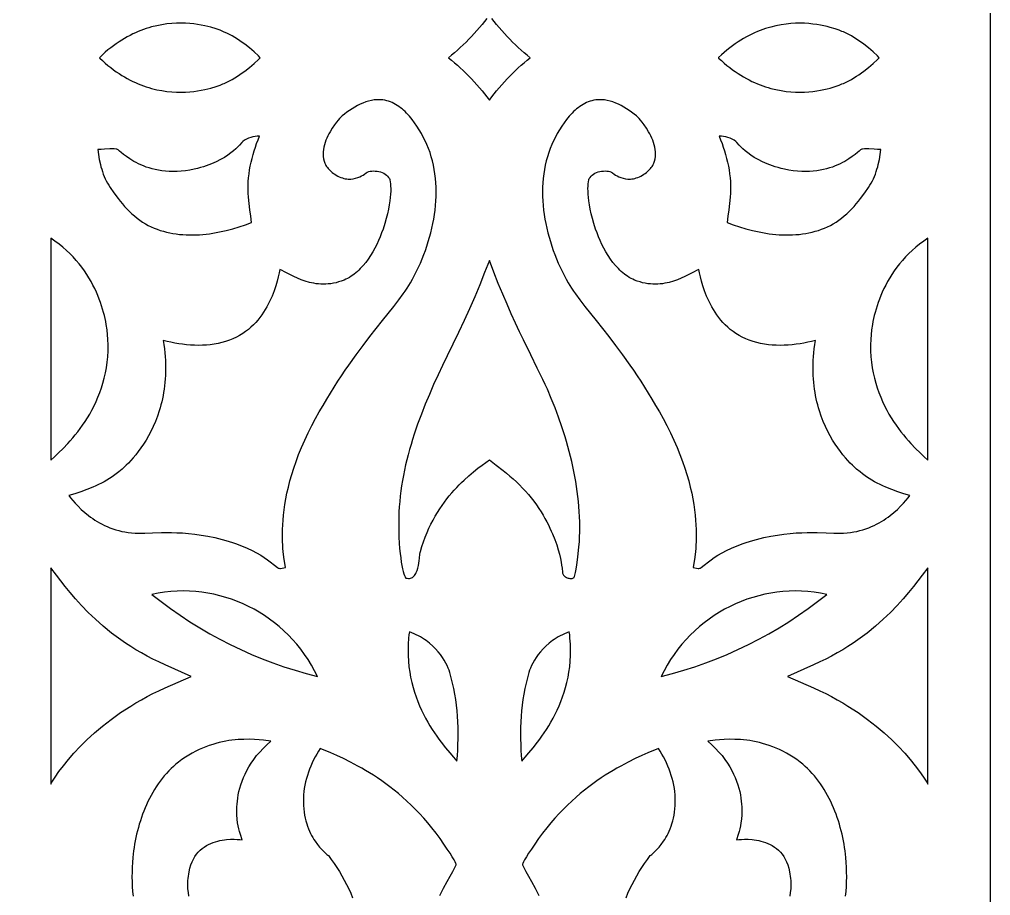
# Model space of a CAD drawing. Extents: x -375 to 375, y -1025 to 1025.
# Drawn here: x 192.5 to 270, y -233.3 to -163.4 of the extents above; entities that cross this region are included whole.
import ezdxf

# ---------------------------------------------------------------- set-up
doc = ezdxf.new("R2010")
doc.units = 0
doc.layers.add('LAYER_1', color=18, linetype='CONTINUOUS')
doc.layers.add('LAYER_2', color=174, linetype='CONTINUOUS')

msp = doc.modelspace()

# ---------------------------------------------------------------- linework, layer by layer
at = {"layer": 'LAYER_1'}
for points in [[(229.81, -163.283), (229.616, -163.53), (229.418, -163.775), (229.215, -164.016), (229.008, -164.253), (228.797, -164.487), (228.582, -164.717), (228.364, -164.944), (228.141, -165.166), (227.915, -165.385), (227.685, -165.599), (227.452, -165.809), (227.216, -166.015), (226.976, -166.217), (226.733, -166.415), (226.976, -166.613), (227.216, -166.815), (227.452, -167.021), (227.685, -167.231), (227.915, -167.445), (228.141, -167.664), (228.364, -167.886), (228.582, -168.112), (228.797, -168.343), (229.008, -168.576), (229.215, -168.814), (229.418, -169.055), (229.616, -169.299), (229.81, -169.547), (230, -169.798), (230.189, -169.547), (230.383, -169.299), (230.582, -169.055), (230.785, -168.814), (230.991, -168.576), (231.202, -168.343), (231.417, -168.112), (231.636, -167.886), (231.858, -167.664), (232.085, -167.445), (232.314, -167.231), (232.547, -167.021), (232.784, -166.815), (233.024, -166.613), (233.267, -166.415), (233.024, -166.217), (232.784, -166.015), (232.547, -165.809), (232.314, -165.599), (232.085, -165.385), (231.858, -165.166), (231.636, -164.944), (231.417, -164.717), (231.202, -164.487), (230.991, -164.253), (230.785, -164.016), (230.582, -163.775), (230.383, -163.53), (230.189, -163.283)], [(206.029, -233.327), (205.98, -233.037), (205.949, -232.732), (205.938, -232.415), (205.941, -232.251), (205.949, -232.083), (205.962, -231.912), (205.981, -231.738), (206.006, -231.56), (206.038, -231.379), (206.101, -231.097), (206.181, -230.836), (206.275, -230.595), (206.383, -230.374), (206.503, -230.17), (206.634, -229.985), (206.776, -229.816), (206.927, -229.664), (207.086, -229.527), (207.251, -229.404), (207.422, -229.295), (207.598, -229.2), (207.777, -229.116), (207.958, -229.044), (208.14, -228.983), (208.322, -228.932), (208.502, -228.89), (208.681, -228.856), (208.856, -228.831), (209.026, -228.812), (209.347, -228.791), (209.637, -228.79), (209.884, -228.8), (210.081, -228.817), (210.286, -228.843), (210.139, -228.401), (210.069, -228.179), (210.008, -227.954), (209.955, -227.708), (209.916, -227.477), (209.88, -227.182), (209.855, -226.831), (209.849, -226.635), (209.849, -226.428), (209.855, -226.209), (209.869, -225.98), (209.892, -225.742), (209.924, -225.494), (209.967, -225.239), (210.022, -224.976), (210.089, -224.706), (210.17, -224.431), (210.266, -224.151), (210.378, -223.866), (210.506, -223.579), (210.651, -223.288), (210.816, -222.996), (211, -222.702), (211.205, -222.409), (211.431, -222.115), (211.68, -221.823), (211.953, -221.533), (212.25, -221.246), (212.574, -220.962), (211.982, -220.885), (211.633, -220.85), (211.252, -220.824), (210.842, -220.81), (210.405, -220.812), (209.944, -220.835), (209.706, -220.855), (209.463, -220.882), (209.216, -220.916), (208.964, -220.958), (208.708, -221.008), (208.449, -221.067), (208.187, -221.135), (207.922, -221.212), (207.655, -221.3), (207.386, -221.399), (207.115, -221.509), (206.842, -221.63), (206.569, -221.764), (206.295, -221.911), (206.02, -222.071), (205.746, -222.244), (205.472, -222.432), (205.198, -222.635), (204.994, -222.799), (204.796, -222.971), (204.603, -223.15), (204.417, -223.337), (204.237, -223.53), (204.063, -223.731), (203.894, -223.937), (203.732, -224.149), (203.575, -224.368), (203.425, -224.591), (203.28, -224.82), (203.141, -225.053), (203.008, -225.291), (202.88, -225.533), (202.759, -225.779), (202.643, -226.028), (202.533, -226.281), (202.428, -226.537), (202.329, -226.795), (202.236, -227.056), (202.149, -227.318), (202.067, -227.582), (201.991, -227.848), (201.92, -228.115), (201.855, -228.382), (201.795, -228.65), (201.741, -228.918), (201.692, -229.186), (201.649, -229.454), (201.611, -229.721), (201.552, -230.251), (201.521, -230.632), (201.499, -231.016), (201.486, -231.402), (201.483, -231.788), (201.489, -232.176), (201.506, -232.564), (201.534, -232.951), (201.572, -233.336)], [(258.427, -233.336), (258.466, -232.951), (258.493, -232.564), (258.51, -232.176), (258.517, -231.788), (258.513, -231.402), (258.501, -231.016), (258.478, -230.632), (258.448, -230.251), (258.388, -229.721), (258.351, -229.454), (258.307, -229.186), (258.259, -228.918), (258.205, -228.65), (258.145, -228.382), (258.08, -228.115), (258.009, -227.848), (257.933, -227.582), (257.851, -227.318), (257.763, -227.056), (257.67, -226.795), (257.571, -226.537), (257.467, -226.281), (257.357, -226.028), (257.241, -225.779), (257.119, -225.533), (256.992, -225.291), (256.859, -225.053), (256.72, -224.82), (256.575, -224.591), (256.424, -224.368), (256.268, -224.149), (256.105, -223.937), (255.937, -223.731), (255.763, -223.53), (255.582, -223.337), (255.396, -223.15), (255.204, -222.971), (255.006, -222.799), (254.801, -222.635), (254.528, -222.432), (254.254, -222.244), (253.979, -222.071), (253.705, -221.911), (253.431, -221.764), (253.157, -221.63), (252.885, -221.509), (252.614, -221.399), (252.344, -221.3), (252.077, -221.212), (251.812, -221.135), (251.55, -221.067), (251.291, -221.008), (251.036, -220.958), (250.784, -220.916), (250.536, -220.882), (250.293, -220.855), (250.055, -220.835), (249.595, -220.812), (249.158, -220.81), (248.748, -220.824), (248.366, -220.85), (248.017, -220.885), (247.426, -220.962), (247.749, -221.246), (248.046, -221.533), (248.319, -221.823), (248.568, -222.115), (248.795, -222.409), (249, -222.702), (249.184, -222.996), (249.348, -223.288), (249.494, -223.579), (249.622, -223.866), (249.733, -224.151), (249.829, -224.431), (249.91, -224.706), (249.978, -224.976), (250.032, -225.239), (250.075, -225.494), (250.108, -225.742), (250.13, -225.98), (250.144, -226.209), (250.151, -226.428), (250.15, -226.635), (250.144, -226.831), (250.119, -227.182), (250.083, -227.477), (250.045, -227.708), (249.991, -227.954), (249.931, -228.179), (249.86, -228.401), (249.713, -228.843), (249.918, -228.817), (250.115, -228.8), (250.363, -228.79), (250.652, -228.791), (250.974, -228.812), (251.144, -228.831), (251.319, -228.856), (251.497, -228.89), (251.678, -228.932), (251.86, -228.983), (252.042, -229.044), (252.223, -229.116), (252.402, -229.2), (252.577, -229.295), (252.748, -229.404), (252.914, -229.527), (253.073, -229.664), (253.223, -229.816), (253.365, -229.985), (253.497, -230.17), (253.617, -230.374), (253.725, -230.595), (253.819, -230.836), (253.898, -231.097), (253.962, -231.379), (253.993, -231.56), (254.018, -231.738), (254.038, -231.912), (254.051, -232.083), (254.059, -232.251), (254.061, -232.415), (254.05, -232.732), (254.019, -233.037), (253.97, -233.327)], [(226.039, -233.286), (226.353, -232.678), (226.635, -232.156), (226.88, -231.718), (227.081, -231.363), (227.231, -231.088), (227.285, -230.98), (227.325, -230.892), (227.348, -230.823), (227.355, -230.773), (227.335, -230.713), (227.277, -230.595), (227.181, -230.42), (227.043, -230.189), (226.864, -229.903), (226.642, -229.565), (226.376, -229.176), (226.065, -228.736), (225.744, -228.302), (225.419, -227.886), (225.091, -227.487), (224.76, -227.105), (224.426, -226.74), (224.091, -226.39), (223.755, -226.056), (223.417, -225.737), (223.08, -225.433), (222.743, -225.144), (222.407, -224.868), (222.072, -224.606), (221.739, -224.356), (221.409, -224.12), (221.081, -223.895), (220.758, -223.683), (220.438, -223.481), (220.123, -223.291), (219.812, -223.111), (219.508, -222.941), (218.918, -222.63), (218.358, -222.354), (217.83, -222.109), (217.34, -221.893), (216.489, -221.533), (216.354, -221.758), (216.224, -221.987), (216.099, -222.22), (215.979, -222.458), (215.865, -222.699), (215.758, -222.943), (215.657, -223.191), (215.564, -223.441), (215.48, -223.693), (215.404, -223.948), (215.337, -224.205), (215.28, -224.463), (215.234, -224.723), (215.198, -224.984), (215.174, -225.246), (215.162, -225.508), (215.161, -225.8), (215.171, -226.081), (215.192, -226.351), (215.222, -226.611), (215.262, -226.86), (215.31, -227.098), (215.365, -227.327), (215.428, -227.545), (215.496, -227.753), (215.57, -227.951), (215.649, -228.14), (215.733, -228.319), (215.819, -228.488), (215.908, -228.649), (215.999, -228.8), (216.091, -228.942), (216.277, -229.199), (216.458, -229.422), (216.63, -229.611), (216.788, -229.768), (217.034, -229.989), (217.112, -230.055), (217.152, -230.093), (217.385, -230.401), (217.61, -230.716), (217.827, -231.038), (218.034, -231.367), (218.233, -231.703), (218.423, -232.044), (218.604, -232.391), (218.776, -232.743), (218.937, -233.099), (219.089, -233.46)], [(240.91, -233.46), (241.062, -233.099), (241.224, -232.743), (241.395, -232.391), (241.576, -232.044), (241.766, -231.703), (241.965, -231.367), (242.173, -231.038), (242.389, -230.716), (242.614, -230.401), (242.847, -230.093), (242.887, -230.055), (242.965, -229.989), (243.212, -229.768), (243.369, -229.611), (243.541, -229.422), (243.723, -229.199), (243.908, -228.942), (244.001, -228.8), (244.092, -228.649), (244.181, -228.488), (244.267, -228.319), (244.35, -228.14), (244.429, -227.951), (244.503, -227.753), (244.572, -227.545), (244.634, -227.327), (244.69, -227.098), (244.738, -226.86), (244.777, -226.611), (244.808, -226.351), (244.828, -226.081), (244.839, -225.8), (244.838, -225.508), (244.825, -225.246), (244.801, -224.984), (244.766, -224.723), (244.719, -224.463), (244.662, -224.205), (244.596, -223.948), (244.52, -223.693), (244.435, -223.441), (244.342, -223.191), (244.242, -222.943), (244.135, -222.699), (244.021, -222.458), (243.901, -222.22), (243.775, -221.987), (243.645, -221.758), (243.51, -221.533), (242.66, -221.893), (242.17, -222.109), (241.642, -222.354), (241.081, -222.63), (240.491, -222.941), (240.187, -223.111), (239.877, -223.291), (239.562, -223.481), (239.242, -223.683), (238.918, -223.895), (238.591, -224.12), (238.26, -224.356), (237.928, -224.606), (237.593, -224.868), (237.257, -225.144), (236.92, -225.433), (236.582, -225.737), (236.245, -226.056), (235.908, -226.39), (235.573, -226.74), (235.24, -227.105), (234.909, -227.487), (234.58, -227.886), (234.255, -228.302), (233.934, -228.736), (233.623, -229.176), (233.357, -229.565), (233.135, -229.903), (232.956, -230.189), (232.819, -230.42), (232.722, -230.595), (232.664, -230.713), (232.644, -230.773), (232.651, -230.823), (232.675, -230.892), (232.714, -230.98), (232.768, -231.088), (232.919, -231.363), (233.12, -231.718), (233.365, -232.156), (233.647, -232.678), (233.96, -233.286)]]:
    msp.add_lwpolyline(points, dxfattribs=at)
for points in [[(205.751, -169.159), (206.09, -169.137), (206.415, -169.105), (206.723, -169.063), (207.015, -169.014), (207.29, -168.958), (207.546, -168.899), (207.782, -168.838), (208.192, -168.714), (208.511, -168.602), (208.732, -168.514), (208.847, -168.464), (209.063, -168.365), (209.274, -168.259), (209.483, -168.146), (209.689, -168.026), (209.891, -167.9), (210.091, -167.769), (210.287, -167.633), (210.481, -167.491), (210.858, -167.194), (211.223, -166.882), (211.577, -166.558), (211.722, -166.415), (211.577, -166.272), (211.223, -165.947), (210.858, -165.635), (210.481, -165.339), (210.287, -165.197), (210.091, -165.06), (209.891, -164.929), (209.689, -164.804), (209.483, -164.684), (209.274, -164.571), (209.063, -164.465), (208.847, -164.366), (208.732, -164.316), (208.511, -164.228), (208.192, -164.115), (207.782, -163.992), (207.546, -163.93), (207.29, -163.871), (207.015, -163.816), (206.723, -163.767), (206.415, -163.725), (206.09, -163.692), (205.751, -163.67), (205.398, -163.661), (205.032, -163.666), (204.655, -163.687), (204.267, -163.726), (203.869, -163.783), (203.462, -163.862), (203.047, -163.964), (202.837, -164.024), (202.626, -164.09), (202.413, -164.163), (202.199, -164.243), (201.983, -164.329), (201.766, -164.423), (201.549, -164.524), (201.33, -164.632), (201.111, -164.749), (200.891, -164.873), (200.671, -165.006), (200.45, -165.147), (200.229, -165.297), (200.008, -165.456), (199.787, -165.624), (199.567, -165.801), (199.346, -165.987), (199.126, -166.183), (198.906, -166.39), (198.882, -166.415), (198.906, -166.44), (199.126, -166.646), (199.346, -166.843), (199.567, -167.029), (199.787, -167.206), (200.008, -167.374), (200.229, -167.533), (200.45, -167.682), (200.671, -167.824), (200.891, -167.956), (201.111, -168.081), (201.33, -168.197), (201.549, -168.306), (201.766, -168.407), (201.983, -168.501), (202.199, -168.587), (202.413, -168.667), (202.626, -168.739), (202.837, -168.806), (203.047, -168.866), (203.462, -168.967), (203.869, -169.046), (204.267, -169.104), (204.655, -169.143), (205.032, -169.164), (205.398, -169.169)], [(255.16, -169.156), (255.499, -169.135), (255.824, -169.102), (256.133, -169.061), (256.425, -169.012), (256.699, -168.957), (256.955, -168.898), (257.191, -168.837), (257.6, -168.714), (257.919, -168.602), (258.14, -168.514), (258.255, -168.465), (258.47, -168.365), (258.681, -168.259), (258.889, -168.146), (259.094, -168.027), (259.296, -167.901), (259.494, -167.77), (259.69, -167.633), (259.882, -167.492), (260.258, -167.195), (260.621, -166.883), (260.973, -166.558), (261.117, -166.415), (260.973, -166.272), (260.621, -165.947), (260.258, -165.635), (259.882, -165.338), (259.69, -165.197), (259.494, -165.06), (259.296, -164.929), (259.094, -164.803), (258.889, -164.684), (258.681, -164.57), (258.47, -164.464), (258.255, -164.365), (258.14, -164.315), (257.919, -164.228), (257.6, -164.116), (257.191, -163.993), (256.955, -163.931), (256.699, -163.873), (256.425, -163.818), (256.133, -163.769), (255.824, -163.727), (255.499, -163.695), (255.16, -163.673), (254.807, -163.664), (254.441, -163.669), (254.064, -163.691), (253.675, -163.729), (253.277, -163.787), (252.869, -163.866), (252.454, -163.968), (252.244, -164.028), (252.032, -164.094), (251.819, -164.167), (251.604, -164.246), (251.388, -164.333), (251.171, -164.426), (250.953, -164.527), (250.734, -164.636), (250.514, -164.752), (250.293, -164.876), (250.073, -165.009), (249.851, -165.15), (249.63, -165.3), (249.408, -165.458), (249.186, -165.625), (248.964, -165.802), (248.743, -165.988), (248.522, -166.184), (248.301, -166.39), (248.277, -166.415), (248.301, -166.44), (248.522, -166.645), (248.743, -166.841), (248.964, -167.028), (249.186, -167.204), (249.408, -167.372), (249.63, -167.53), (249.851, -167.68), (250.073, -167.821), (250.293, -167.953), (250.514, -168.078), (250.734, -168.194), (250.953, -168.302), (251.171, -168.403), (251.388, -168.497), (251.604, -168.583), (251.819, -168.663), (252.032, -168.735), (252.244, -168.802), (252.454, -168.862), (252.869, -168.963), (253.277, -169.042), (253.675, -169.1), (254.064, -169.139), (254.441, -169.16), (254.807, -169.165)], [(213.475, -207.16), (213.607, -207.13), (213.734, -207.087), (213.676, -206.754), (213.627, -206.451), (213.575, -206.062), (213.529, -205.588), (213.51, -205.321), (213.497, -205.034), (213.489, -204.728), (213.488, -204.402), (213.495, -204.059), (213.511, -203.697), (213.537, -203.317), (213.574, -202.92), (213.623, -202.506), (213.685, -202.076), (213.761, -201.629), (213.853, -201.167), (213.961, -200.689), (214.087, -200.196), (214.231, -199.689), (214.394, -199.167), (214.579, -198.632), (214.784, -198.084), (215.013, -197.522), (215.266, -196.948), (215.543, -196.362), (215.846, -195.764), (216.139, -195.216), (216.433, -194.683), (216.728, -194.166), (217.025, -193.663), (217.321, -193.175), (217.617, -192.701), (217.913, -192.241), (218.207, -191.795), (218.5, -191.361), (218.791, -190.941), (219.365, -190.139), (219.924, -189.385), (220.466, -188.677), (221.481, -187.391), (222.379, -186.26), (222.775, -185.747), (223.131, -185.266), (223.292, -185.037), (223.442, -184.814), (223.58, -184.599), (223.705, -184.389), (223.876, -184.086), (224.041, -183.776), (224.2, -183.459), (224.354, -183.136), (224.501, -182.807), (224.641, -182.473), (224.774, -182.134), (224.901, -181.79), (225.019, -181.443), (225.13, -181.092), (225.233, -180.737), (225.328, -180.381), (225.414, -180.021), (225.49, -179.66), (225.558, -179.298), (225.616, -178.935), (225.665, -178.571), (225.703, -178.207), (225.73, -177.843), (225.748, -177.481), (225.754, -177.119), (225.748, -176.759), (225.731, -176.401), (225.703, -176.046), (225.662, -175.694), (225.609, -175.345), (225.542, -175), (225.463, -174.659), (225.371, -174.323), (225.265, -173.991), (225.144, -173.666), (225.01, -173.346), (224.876, -173.057), (224.731, -172.764), (224.574, -172.47), (224.405, -172.178), (224.226, -171.89), (224.034, -171.609), (223.832, -171.338), (223.618, -171.079), (223.393, -170.836), (223.277, -170.721), (223.157, -170.61), (223.035, -170.505), (222.911, -170.406), (222.783, -170.312), (222.653, -170.225), (222.52, -170.144), (222.384, -170.07), (222.245, -170.003), (222.104, -169.943), (221.961, -169.892), (221.814, -169.849), (221.665, -169.814), (221.513, -169.789), (221.283, -169.768), (221.052, -169.768), (220.821, -169.787), (220.591, -169.824), (220.362, -169.878), (220.134, -169.948), (219.909, -170.032), (219.687, -170.129), (219.468, -170.237), (219.254, -170.357), (219.044, -170.485), (218.839, -170.622), (218.641, -170.765), (218.45, -170.914), (218.265, -171.067), (218.089, -171.223), (218.04, -171.275), (217.942, -171.389), (217.807, -171.559), (217.645, -171.776), (217.469, -172.036), (217.289, -172.331), (217.201, -172.49), (217.117, -172.656), (217.037, -172.827), (216.964, -173.002), (216.898, -173.182), (216.841, -173.365), (216.794, -173.55), (216.759, -173.736), (216.738, -173.924), (216.731, -174.111), (216.74, -174.297), (216.766, -174.481), (216.812, -174.663), (216.842, -174.752), (216.877, -174.841), (216.918, -174.929), (216.964, -175.015), (217.017, -175.1), (217.075, -175.184), (217.139, -175.266), (217.209, -175.347), (217.286, -175.426), (217.37, -175.503), (217.461, -175.579), (217.558, -175.652), (217.663, -175.723), (217.775, -175.792), (217.902, -175.862), (218.027, -175.922), (218.15, -175.973), (218.271, -176.014), (218.389, -176.046), (218.505, -176.07), (218.618, -176.087), (218.728, -176.097), (218.835, -176.1), (218.94, -176.097), (219.14, -176.075), (219.326, -176.035), (219.498, -175.981), (219.655, -175.918), (219.796, -175.848), (219.921, -175.778), (220.027, -175.709), (220.182, -175.597), (220.255, -175.544), (220.371, -175.505), (220.495, -175.476), (220.626, -175.459), (220.762, -175.453), (220.901, -175.458), (221.041, -175.474), (221.179, -175.5), (221.315, -175.537), (221.446, -175.584), (221.571, -175.641), (221.686, -175.707), (221.791, -175.784), (221.884, -175.869), (221.963, -175.964), (222.025, -176.068), (222.049, -176.123), (222.069, -176.18), (222.09, -176.288), (222.114, -176.513), (222.123, -176.668), (222.128, -176.851), (222.126, -177.062), (222.116, -177.299), (222.095, -177.562), (222.063, -177.851), (222.017, -178.164), (221.956, -178.503), (221.877, -178.865), (221.779, -179.251), (221.66, -179.66), (221.517, -180.091), (221.406, -180.396), (221.285, -180.704), (221.154, -181.011), (221.012, -181.317), (220.86, -181.62), (220.696, -181.917), (220.521, -182.206), (220.335, -182.486), (220.137, -182.755), (219.927, -183.01), (219.705, -183.251), (219.589, -183.365), (219.471, -183.474), (219.349, -183.579), (219.224, -183.679), (219.095, -183.773), (218.964, -183.862), (218.829, -183.946), (218.691, -184.023), (218.55, -184.094), (218.405, -184.159), (218.189, -184.243), (217.975, -184.314), (217.764, -184.372), (217.556, -184.418), (217.35, -184.452), (217.147, -184.475), (216.947, -184.488), (216.751, -184.491), (216.557, -184.485), (216.367, -184.471), (216.18, -184.449), (215.997, -184.42), (215.818, -184.384), (215.643, -184.343), (215.304, -184.244), (214.982, -184.13), (214.678, -184.006), (214.393, -183.876), (214.128, -183.745), (213.66, -183.503), (213.459, -183.402), (213.282, -183.321), (213.224, -183.588), (213.151, -183.899), (213.061, -184.246), (212.951, -184.624), (212.818, -185.025), (212.741, -185.232), (212.658, -185.443), (212.567, -185.656), (212.469, -185.87), (212.362, -186.086), (212.248, -186.302), (212.124, -186.516), (211.991, -186.729), (211.848, -186.94), (211.696, -187.147), (211.533, -187.35), (211.359, -187.548), (211.175, -187.741), (210.979, -187.926), (210.771, -188.104), (210.55, -188.274), (210.318, -188.434), (210.072, -188.585), (209.813, -188.724), (209.54, -188.852), (209.253, -188.967), (208.952, -189.069), (208.652, -189.153), (208.348, -189.223), (208.04, -189.279), (207.73, -189.321), (207.417, -189.35), (207.103, -189.367), (206.787, -189.372), (206.471, -189.366), (206.154, -189.349), (205.837, -189.323), (205.522, -189.286), (205.208, -189.241), (204.896, -189.187), (204.586, -189.125), (204.279, -189.056), (203.976, -188.98), (204.027, -189.312), (204.069, -189.638), (204.103, -189.959), (204.13, -190.274), (204.148, -190.584), (204.159, -190.889), (204.163, -191.188), (204.16, -191.481), (204.15, -191.769), (204.134, -192.052), (204.111, -192.329), (204.082, -192.601), (204.048, -192.868), (204.007, -193.129), (203.962, -193.385), (203.911, -193.636), (203.856, -193.881), (203.796, -194.121), (203.731, -194.356), (203.663, -194.586), (203.514, -195.029), (203.352, -195.452), (203.177, -195.854), (202.993, -196.236), (202.8, -196.597), (202.602, -196.937), (202.398, -197.258), (202.193, -197.558), (201.987, -197.838), (201.782, -198.098), (201.581, -198.339), (201.384, -198.559), (201.195, -198.761), (201.015, -198.942), (200.688, -199.248), (200.42, -199.477), (200.225, -199.63), (200.119, -199.709), (199.912, -199.855), (199.701, -199.993), (199.485, -200.125), (199.266, -200.251), (199.043, -200.37), (198.816, -200.484), (198.586, -200.591), (198.354, -200.694), (197.882, -200.884), (197.404, -201.057), (196.922, -201.214), (196.437, -201.358), (196.584, -201.543), (196.757, -201.751), (196.956, -201.975), (197.181, -202.213), (197.433, -202.458), (197.711, -202.706), (198.016, -202.954), (198.179, -203.076), (198.348, -203.196), (198.524, -203.313), (198.708, -203.427), (198.898, -203.537), (199.095, -203.643), (199.299, -203.744), (199.51, -203.84), (199.728, -203.929), (199.953, -204.012), (200.185, -204.088), (200.424, -204.156), (200.67, -204.215), (200.923, -204.266), (201.184, -204.307), (201.452, -204.338), (201.726, -204.359), (202.009, -204.368), (202.519, -204.36), (203.127, -204.335), (203.831, -204.313), (204.218, -204.308), (204.628, -204.31), (205.06, -204.321), (205.514, -204.345), (205.989, -204.382), (206.485, -204.435), (207.002, -204.507), (207.54, -204.6), (208.097, -204.715), (208.674, -204.856), (208.96, -204.934), (209.235, -205.016), (209.5, -205.101), (209.754, -205.188), (210.232, -205.369), (210.67, -205.556), (211.069, -205.746), (211.431, -205.936), (211.755, -206.123), (212.044, -206.304), (212.299, -206.475), (212.52, -206.635), (212.866, -206.904), (213.093, -207.088), (213.164, -207.14), (213.208, -207.162), (213.274, -207.17), (213.341, -207.172)], [(246.726, -207.17), (246.792, -207.162), (246.836, -207.14), (246.907, -207.088), (247.133, -206.904), (247.48, -206.635), (247.701, -206.475), (247.955, -206.304), (248.244, -206.123), (248.569, -205.936), (248.93, -205.746), (249.329, -205.556), (249.767, -205.369), (250.245, -205.188), (250.5, -205.101), (250.764, -205.016), (251.04, -204.934), (251.326, -204.856), (251.903, -204.715), (252.46, -204.6), (252.997, -204.507), (253.514, -204.435), (254.011, -204.382), (254.486, -204.345), (254.94, -204.321), (255.372, -204.31), (255.781, -204.308), (256.168, -204.313), (256.872, -204.335), (257.481, -204.36), (257.991, -204.368), (258.273, -204.359), (258.548, -204.338), (258.816, -204.307), (259.076, -204.266), (259.33, -204.215), (259.576, -204.156), (259.815, -204.088), (260.047, -204.012), (260.272, -203.929), (260.49, -203.84), (260.701, -203.744), (260.905, -203.643), (261.102, -203.537), (261.292, -203.427), (261.475, -203.313), (261.651, -203.196), (261.821, -203.076), (261.984, -202.954), (262.289, -202.706), (262.567, -202.458), (262.818, -202.213), (263.043, -201.975), (263.242, -201.751), (263.415, -201.543), (263.562, -201.358), (263.078, -201.214), (262.595, -201.057), (262.117, -200.884), (261.645, -200.694), (261.413, -200.591), (261.183, -200.484), (260.957, -200.37), (260.734, -200.251), (260.514, -200.125), (260.299, -199.993), (260.087, -199.855), (259.881, -199.709), (259.775, -199.63), (259.58, -199.477), (259.311, -199.248), (258.985, -198.942), (258.804, -198.761), (258.615, -198.559), (258.419, -198.339), (258.217, -198.098), (258.013, -197.838), (257.807, -197.558), (257.601, -197.258), (257.398, -196.937), (257.199, -196.597), (257.007, -196.236), (256.822, -195.854), (256.648, -195.452), (256.485, -195.029), (256.337, -194.586), (256.268, -194.356), (256.204, -194.121), (256.144, -193.881), (256.088, -193.636), (256.038, -193.385), (255.992, -193.129), (255.952, -192.868), (255.917, -192.601), (255.889, -192.329), (255.866, -192.052), (255.85, -191.769), (255.84, -191.481), (255.837, -191.188), (255.84, -190.889), (255.851, -190.584), (255.87, -190.274), (255.896, -189.959), (255.93, -189.638), (255.973, -189.312), (256.023, -188.98), (255.72, -189.056), (255.414, -189.125), (255.104, -189.187), (254.792, -189.241), (254.478, -189.286), (254.162, -189.323), (253.846, -189.349), (253.529, -189.366), (253.212, -189.372), (252.897, -189.367), (252.582, -189.35), (252.269, -189.321), (251.959, -189.279), (251.652, -189.223), (251.348, -189.153), (251.048, -189.069), (250.747, -188.967), (250.46, -188.852), (250.187, -188.724), (249.928, -188.585), (249.682, -188.434), (249.449, -188.274), (249.229, -188.104), (249.021, -187.926), (248.825, -187.741), (248.64, -187.548), (248.467, -187.35), (248.304, -187.147), (248.151, -186.94), (248.009, -186.729), (247.876, -186.516), (247.752, -186.302), (247.637, -186.086), (247.531, -185.87), (247.432, -185.656), (247.341, -185.443), (247.258, -185.232), (247.182, -185.025), (247.048, -184.624), (246.938, -184.246), (246.848, -183.899), (246.776, -183.588), (246.717, -183.321), (246.54, -183.402), (246.34, -183.503), (245.872, -183.745), (245.606, -183.876), (245.321, -184.006), (245.017, -184.13), (244.695, -184.244), (244.357, -184.343), (244.181, -184.384), (244.002, -184.42), (243.819, -184.449), (243.633, -184.471), (243.442, -184.485), (243.249, -184.491), (243.052, -184.488), (242.852, -184.475), (242.65, -184.452), (242.444, -184.418), (242.235, -184.372), (242.024, -184.314), (241.81, -184.243), (241.594, -184.159), (241.45, -184.094), (241.308, -184.023), (241.17, -183.946), (241.036, -183.862), (240.904, -183.773), (240.776, -183.679), (240.651, -183.579), (240.529, -183.474), (240.41, -183.365), (240.295, -183.251), (240.073, -183.01), (239.863, -182.755), (239.665, -182.486), (239.478, -182.206), (239.304, -181.917), (239.14, -181.62), (238.987, -181.317), (238.845, -181.011), (238.714, -180.704), (238.593, -180.396), (238.482, -180.091), (238.34, -179.66), (238.221, -179.251), (238.122, -178.865), (238.044, -178.503), (237.982, -178.164), (237.936, -177.851), (237.904, -177.562), (237.884, -177.299), (237.874, -177.062), (237.872, -176.851), (237.876, -176.668), (237.885, -176.513), (237.91, -176.288), (237.931, -176.18), (237.95, -176.123), (237.975, -176.068), (238.037, -175.964), (238.115, -175.869), (238.208, -175.784), (238.313, -175.707), (238.429, -175.641), (238.553, -175.584), (238.684, -175.537), (238.82, -175.5), (238.959, -175.474), (239.098, -175.458), (239.237, -175.453), (239.373, -175.459), (239.504, -175.476), (239.629, -175.505), (239.745, -175.544), (239.818, -175.597), (239.973, -175.709), (240.079, -175.778), (240.203, -175.848), (240.344, -175.918), (240.501, -175.981), (240.673, -176.035), (240.86, -176.075), (241.059, -176.097), (241.164, -176.1), (241.272, -176.097), (241.382, -176.087), (241.495, -176.07), (241.611, -176.046), (241.729, -176.014), (241.85, -175.973), (241.973, -175.922), (242.098, -175.862), (242.225, -175.792), (242.337, -175.723), (242.441, -175.652), (242.539, -175.579), (242.629, -175.503), (242.713, -175.426), (242.79, -175.347), (242.861, -175.266), (242.925, -175.184), (242.983, -175.1), (243.035, -175.015), (243.082, -174.929), (243.122, -174.841), (243.158, -174.752), (243.188, -174.663), (243.233, -174.481), (243.26, -174.297), (243.269, -174.111), (243.262, -173.924), (243.24, -173.736), (243.205, -173.55), (243.159, -173.365), (243.102, -173.182), (243.036, -173.002), (242.962, -172.827), (242.883, -172.656), (242.798, -172.49), (242.71, -172.331), (242.53, -172.036), (242.354, -171.776), (242.193, -171.559), (242.058, -171.389), (241.96, -171.275), (241.911, -171.223), (241.734, -171.067), (241.55, -170.914), (241.358, -170.765), (241.16, -170.622), (240.956, -170.485), (240.746, -170.357), (240.531, -170.237), (240.313, -170.129), (240.09, -170.032), (239.865, -169.948), (239.638, -169.878), (239.408, -169.824), (239.178, -169.787), (238.947, -169.768), (238.716, -169.768), (238.486, -169.789), (238.335, -169.814), (238.185, -169.849), (238.039, -169.892), (237.895, -169.943), (237.754, -170.003), (237.616, -170.07), (237.48, -170.144), (237.347, -170.225), (237.217, -170.312), (237.089, -170.406), (236.964, -170.505), (236.842, -170.61), (236.723, -170.721), (236.606, -170.836), (236.381, -171.079), (236.168, -171.338), (235.965, -171.609), (235.774, -171.89), (235.594, -172.178), (235.426, -172.47), (235.269, -172.764), (235.123, -173.057), (234.989, -173.346), (234.855, -173.666), (234.735, -173.991), (234.629, -174.323), (234.536, -174.659), (234.457, -175), (234.391, -175.345), (234.338, -175.694), (234.297, -176.046), (234.268, -176.401), (234.251, -176.759), (234.246, -177.119), (234.252, -177.481), (234.269, -177.843), (234.297, -178.207), (234.335, -178.571), (234.383, -178.935), (234.441, -179.298), (234.509, -179.66), (234.586, -180.021), (234.672, -180.381), (234.766, -180.737), (234.869, -181.092), (234.98, -181.443), (235.099, -181.79), (235.225, -182.134), (235.359, -182.473), (235.499, -182.807), (235.646, -183.136), (235.799, -183.459), (235.959, -183.776), (236.124, -184.086), (236.294, -184.389), (236.42, -184.599), (236.557, -184.814), (236.707, -185.037), (236.869, -185.266), (237.224, -185.747), (237.62, -186.26), (238.519, -187.391), (239.534, -188.677), (240.075, -189.385), (240.635, -190.139), (241.208, -190.941), (241.499, -191.361), (241.792, -191.795), (242.087, -192.241), (242.382, -192.701), (242.679, -193.175), (242.975, -193.663), (243.271, -194.166), (243.567, -194.683), (243.861, -195.216), (244.153, -195.764), (244.457, -196.362), (244.734, -196.948), (244.986, -197.522), (245.215, -198.084), (245.421, -198.632), (245.605, -199.167), (245.769, -199.689), (245.913, -200.196), (246.038, -200.689), (246.147, -201.167), (246.238, -201.629), (246.315, -202.076), (246.377, -202.506), (246.426, -202.92), (246.463, -203.317), (246.489, -203.697), (246.504, -204.059), (246.511, -204.402), (246.51, -204.728), (246.503, -205.034), (246.489, -205.321), (246.471, -205.588), (246.425, -206.062), (246.373, -206.451), (246.323, -206.754), (246.265, -207.087), (246.393, -207.13), (246.525, -207.16), (246.659, -207.172)], [(206.598, -180.555), (206.867, -180.541), (207.137, -180.521), (207.406, -180.494), (207.675, -180.461), (207.944, -180.421), (208.212, -180.376), (208.479, -180.325), (208.744, -180.269), (209.008, -180.208), (209.53, -180.07), (210.043, -179.914), (210.544, -179.742), (211.031, -179.556), (210.961, -179.054), (210.889, -178.552), (210.823, -178.05), (210.771, -177.546), (210.752, -177.237), (210.745, -176.927), (210.749, -176.617), (210.764, -176.306), (210.79, -175.995), (210.825, -175.685), (210.871, -175.375), (210.926, -175.066), (210.99, -174.759), (211.062, -174.454), (211.143, -174.151), (211.232, -173.85), (211.327, -173.552), (211.43, -173.258), (211.539, -172.967), (211.655, -172.68), (211.48, -172.689), (211.305, -172.71), (211.13, -172.742), (210.957, -172.787), (210.789, -172.845), (210.628, -172.916), (210.474, -173), (210.33, -173.1), (210.243, -173.196), (210.061, -173.398), (209.933, -173.53), (209.777, -173.678), (209.593, -173.84), (209.379, -174.011), (209.135, -174.188), (208.858, -174.367), (208.548, -174.546), (208.203, -174.721), (208.018, -174.806), (207.823, -174.889), (207.619, -174.968), (207.405, -175.045), (207.182, -175.118), (206.949, -175.187), (206.707, -175.252), (206.454, -175.312), (206.093, -175.384), (205.742, -175.439), (205.403, -175.476), (205.075, -175.497), (204.758, -175.504), (204.451, -175.496), (204.156, -175.476), (203.872, -175.444), (203.599, -175.401), (203.337, -175.348), (203.086, -175.286), (202.845, -175.216), (202.616, -175.14), (202.398, -175.058), (202.19, -174.97), (201.994, -174.88), (201.808, -174.786), (201.633, -174.691), (201.469, -174.595), (201.316, -174.499), (201.042, -174.312), (200.812, -174.138), (200.625, -173.986), (200.48, -173.863), (200.379, -173.777), (200.321, -173.738), (200.268, -173.721), (200.208, -173.708), (200.07, -173.694), (199.909, -173.692), (199.723, -173.699), (199.285, -173.723), (199.034, -173.733), (198.761, -173.738), (198.809, -174.135), (198.874, -174.533), (198.959, -174.928), (199.009, -175.124), (199.064, -175.318), (199.126, -175.51), (199.193, -175.7), (199.266, -175.887), (199.346, -176.07), (199.432, -176.25), (199.524, -176.426), (199.624, -176.597), (199.731, -176.764), (200.041, -177.21), (200.369, -177.65), (200.54, -177.865), (200.716, -178.076), (200.897, -178.282), (201.084, -178.482), (201.276, -178.677), (201.474, -178.864), (201.677, -179.044), (201.886, -179.215), (202.102, -179.376), (202.323, -179.528), (202.551, -179.669), (202.785, -179.799), (203.017, -179.913), (203.253, -180.017), (203.493, -180.112), (203.737, -180.196), (203.985, -180.272), (204.236, -180.338), (204.49, -180.395), (204.747, -180.443), (205.006, -180.483), (205.267, -180.514), (205.531, -180.538), (205.796, -180.553), (206.062, -180.561), (206.33, -180.562)], [(253.937, -180.561), (254.204, -180.553), (254.469, -180.538), (254.732, -180.514), (254.994, -180.483), (255.253, -180.443), (255.509, -180.395), (255.763, -180.338), (256.014, -180.272), (256.262, -180.196), (256.506, -180.112), (256.746, -180.017), (256.983, -179.913), (257.214, -179.799), (257.449, -179.669), (257.677, -179.528), (257.898, -179.376), (258.113, -179.215), (258.323, -179.044), (258.526, -178.864), (258.724, -178.677), (258.916, -178.482), (259.102, -178.282), (259.283, -178.076), (259.46, -177.865), (259.631, -177.65), (259.959, -177.21), (260.269, -176.764), (260.375, -176.597), (260.475, -176.426), (260.568, -176.25), (260.654, -176.07), (260.733, -175.887), (260.807, -175.7), (260.874, -175.51), (260.935, -175.318), (260.991, -175.124), (261.041, -174.928), (261.126, -174.533), (261.191, -174.135), (261.238, -173.738), (260.966, -173.733), (260.714, -173.723), (260.276, -173.699), (260.091, -173.692), (259.929, -173.694), (259.792, -173.708), (259.732, -173.721), (259.679, -173.738), (259.62, -173.777), (259.519, -173.863), (259.375, -173.986), (259.188, -174.138), (258.957, -174.312), (258.683, -174.499), (258.53, -174.595), (258.366, -174.691), (258.192, -174.786), (258.006, -174.88), (257.809, -174.97), (257.602, -175.058), (257.383, -175.14), (257.154, -175.216), (256.914, -175.286), (256.663, -175.348), (256.4, -175.401), (256.127, -175.444), (255.843, -175.476), (255.548, -175.496), (255.242, -175.504), (254.925, -175.497), (254.597, -175.476), (254.257, -175.439), (253.907, -175.384), (253.546, -175.312), (253.293, -175.252), (253.05, -175.187), (252.817, -175.118), (252.594, -175.045), (252.381, -174.968), (252.177, -174.889), (251.982, -174.806), (251.796, -174.721), (251.452, -174.546), (251.142, -174.367), (250.865, -174.188), (250.62, -174.011), (250.407, -173.84), (250.223, -173.678), (250.067, -173.53), (249.938, -173.398), (249.757, -173.196), (249.669, -173.1), (249.525, -173), (249.372, -172.916), (249.21, -172.845), (249.042, -172.787), (248.87, -172.742), (248.695, -172.71), (248.519, -172.689), (248.345, -172.68), (248.46, -172.967), (248.569, -173.258), (248.672, -173.552), (248.768, -173.85), (248.856, -174.151), (248.937, -174.454), (249.01, -174.759), (249.074, -175.066), (249.129, -175.375), (249.174, -175.685), (249.21, -175.995), (249.236, -176.306), (249.251, -176.617), (249.255, -176.927), (249.248, -177.237), (249.229, -177.546), (249.177, -178.05), (249.11, -178.552), (249.038, -179.054), (248.969, -179.556), (249.456, -179.742), (249.957, -179.914), (250.469, -180.07), (250.991, -180.208), (251.255, -180.269), (251.521, -180.325), (251.788, -180.376), (252.056, -180.421), (252.324, -180.461), (252.594, -180.494), (252.863, -180.521), (253.132, -180.541), (253.401, -180.555), (253.67, -180.562)], [(195.294, -198.266), (195.625, -197.958), (195.985, -197.604), (196.364, -197.206), (196.559, -196.989), (196.756, -196.762), (196.954, -196.523), (197.152, -196.273), (197.349, -196.011), (197.544, -195.738), (197.736, -195.454), (197.924, -195.158), (198.107, -194.851), (198.284, -194.533), (198.454, -194.203), (198.616, -193.862), (198.768, -193.509), (198.911, -193.145), (199.043, -192.769), (199.162, -192.382), (199.269, -191.984), (199.361, -191.574), (199.439, -191.152), (199.5, -190.719), (199.544, -190.275), (199.57, -189.819), (199.577, -189.351), (199.564, -188.872), (199.539, -188.527), (199.496, -188.137), (199.429, -187.705), (199.386, -187.475), (199.337, -187.238), (199.28, -186.992), (199.215, -186.74), (199.142, -186.482), (199.061, -186.218), (198.97, -185.949), (198.87, -185.676), (198.761, -185.399), (198.641, -185.12), (198.51, -184.838), (198.369, -184.555), (198.216, -184.271), (198.051, -183.987), (197.874, -183.704), (197.684, -183.421), (197.481, -183.141), (197.265, -182.863), (197.035, -182.588), (196.79, -182.317), (196.531, -182.05), (196.257, -181.789), (195.967, -181.534), (195.661, -181.285), (195.339, -181.044), (195, -180.81), (195, -198.529)], [(265, -180.81), (264.661, -181.044), (264.339, -181.285), (264.033, -181.534), (263.743, -181.789), (263.468, -182.05), (263.209, -182.317), (262.965, -182.588), (262.734, -182.863), (262.518, -183.141), (262.315, -183.421), (262.126, -183.704), (261.948, -183.987), (261.784, -184.271), (261.631, -184.555), (261.489, -184.838), (261.359, -185.12), (261.239, -185.399), (261.129, -185.676), (261.029, -185.949), (260.939, -186.218), (260.858, -186.482), (260.785, -186.74), (260.72, -186.992), (260.663, -187.238), (260.613, -187.475), (260.57, -187.705), (260.504, -188.137), (260.46, -188.527), (260.436, -188.872), (260.423, -189.351), (260.43, -189.819), (260.456, -190.275), (260.5, -190.719), (260.561, -191.152), (260.638, -191.574), (260.731, -191.984), (260.837, -192.382), (260.957, -192.769), (261.088, -193.145), (261.231, -193.509), (261.384, -193.862), (261.546, -194.203), (261.716, -194.533), (261.893, -194.851), (262.076, -195.158), (262.263, -195.454), (262.455, -195.738), (262.65, -196.011), (262.847, -196.273), (263.045, -196.523), (263.243, -196.762), (263.44, -196.989), (263.635, -197.206), (264.015, -197.604), (264.374, -197.958), (264.705, -198.266), (265, -198.529)], [(236.549, -207.976), (236.612, -207.966), (236.67, -207.948), (236.723, -207.921), (236.77, -207.885), (236.782, -207.865), (236.798, -207.828), (236.836, -207.7), (236.883, -207.501), (236.935, -207.231), (236.99, -206.891), (237.046, -206.481), (237.102, -206.002), (237.154, -205.454), (237.183, -205.053), (237.204, -204.652), (237.215, -204.25), (237.219, -203.848), (237.214, -203.445), (237.201, -203.043), (237.181, -202.64), (237.152, -202.237), (237.116, -201.834), (237.073, -201.431), (237.022, -201.029), (236.965, -200.627), (236.9, -200.226), (236.829, -199.825), (236.752, -199.425), (236.668, -199.026), (236.579, -198.629), (236.483, -198.232), (236.382, -197.836), (236.275, -197.442), (236.163, -197.05), (236.046, -196.659), (235.796, -195.882), (235.529, -195.114), (235.244, -194.354), (234.944, -193.604), (234.63, -192.864), (234.463, -192.493), (234.272, -192.089), (233.826, -191.179), (233.305, -190.13), (232.72, -188.935), (232.408, -188.281), (232.085, -187.589), (231.753, -186.859), (231.412, -186.088), (231.065, -185.278), (230.713, -184.426), (230.357, -183.533), (230, -182.597), (229.627, -183.569), (229.238, -184.535), (228.834, -185.495), (228.417, -186.449), (227.988, -187.398), (227.548, -188.341), (227.098, -189.28), (226.64, -190.214), (226.271, -190.969), (225.909, -191.733), (225.556, -192.505), (225.214, -193.284), (224.886, -194.071), (224.574, -194.864), (224.279, -195.664), (224.139, -196.066), (224.004, -196.47), (223.874, -196.875), (223.751, -197.281), (223.633, -197.689), (223.522, -198.098), (223.417, -198.508), (223.32, -198.919), (223.229, -199.332), (223.145, -199.745), (223.069, -200.16), (223.002, -200.575), (222.942, -200.992), (222.89, -201.409), (222.848, -201.827), (222.814, -202.246), (222.79, -202.665), (222.774, -203.085), (222.767, -203.65), (222.771, -204.181), (222.786, -204.68), (222.81, -205.145), (222.842, -205.576), (222.88, -205.973), (222.924, -206.335), (222.972, -206.661), (223.023, -206.951), (223.075, -207.205), (223.127, -207.423), (223.178, -207.603), (223.226, -207.745), (223.271, -207.85), (223.31, -207.916), (223.328, -207.934), (223.343, -207.942), (223.445, -207.962), (223.54, -207.969), (223.629, -207.964), (223.711, -207.948), (223.787, -207.921), (223.857, -207.885), (223.922, -207.84), (223.982, -207.787), (224.036, -207.725), (224.086, -207.657), (224.131, -207.583), (224.172, -207.503), (224.243, -207.33), (224.3, -207.143), (224.344, -206.947), (224.38, -206.749), (224.407, -206.554), (224.429, -206.367), (224.465, -206.041), (224.483, -205.913), (224.504, -205.815), (224.621, -205.421), (224.748, -205.039), (224.885, -204.671), (225.029, -204.314), (225.182, -203.97), (225.341, -203.638), (225.507, -203.317), (225.679, -203.008), (225.856, -202.711), (226.038, -202.424), (226.224, -202.148), (226.414, -201.883), (226.606, -201.629), (226.801, -201.385), (226.997, -201.151), (227.195, -200.927), (227.393, -200.712), (227.59, -200.507), (227.787, -200.312), (227.983, -200.125), (228.367, -199.778), (228.739, -199.464), (229.093, -199.183), (229.424, -198.932), (230, -198.514), (230.557, -198.925), (231.107, -199.353), (231.377, -199.574), (231.643, -199.8), (231.904, -200.031), (232.161, -200.268), (232.411, -200.51), (232.656, -200.758), (232.893, -201.013), (233.123, -201.274), (233.344, -201.541), (233.557, -201.815), (233.76, -202.096), (233.953, -202.384), (234.126, -202.658), (234.288, -202.928), (234.439, -203.192), (234.579, -203.45), (234.709, -203.703), (234.83, -203.95), (234.942, -204.19), (235.044, -204.425), (235.225, -204.873), (235.374, -205.294), (235.496, -205.685), (235.594, -206.045), (235.67, -206.372), (235.727, -206.666), (235.77, -206.923), (235.8, -207.143), (235.837, -207.464), (235.85, -207.562), (235.863, -207.616), (235.892, -207.669), (235.93, -207.72), (235.976, -207.768), (236.028, -207.811), (236.085, -207.851), (236.147, -207.887), (236.212, -207.917), (236.279, -207.941), (236.348, -207.96), (236.416, -207.972), (236.484, -207.978)], [(195.088, -224.24), (195.351, -223.831), (195.658, -223.391), (196.01, -222.921), (196.408, -222.428), (196.853, -221.915), (197.346, -221.387), (197.889, -220.849), (198.482, -220.305), (199.126, -219.759), (199.823, -219.216), (200.574, -218.681), (201.378, -218.158), (201.802, -217.902), (202.239, -217.651), (202.691, -217.405), (203.157, -217.165), (203.637, -216.931), (204.132, -216.705), (206.194, -215.786), (204.132, -214.867), (203.632, -214.64), (203.148, -214.406), (202.682, -214.165), (202.232, -213.917), (201.798, -213.664), (201.38, -213.406), (200.977, -213.143), (200.589, -212.876), (200.216, -212.606), (199.857, -212.334), (199.182, -211.784), (198.559, -211.231), (197.987, -210.681), (197.462, -210.138), (196.982, -209.607), (196.543, -209.094), (196.143, -208.604), (195.448, -207.712), (195, -207.132), (195, -224.389)], [(265, -207.132), (264.551, -207.712), (263.856, -208.604), (263.456, -209.094), (263.018, -209.607), (262.537, -210.138), (262.012, -210.681), (261.44, -211.231), (260.818, -211.784), (260.142, -212.334), (259.783, -212.606), (259.41, -212.876), (259.023, -213.143), (258.62, -213.406), (258.202, -213.664), (257.768, -213.917), (257.318, -214.165), (256.851, -214.406), (256.368, -214.64), (255.868, -214.867), (253.806, -215.786), (255.868, -216.705), (256.362, -216.931), (256.843, -217.165), (257.308, -217.405), (257.76, -217.651), (258.197, -217.902), (258.621, -218.158), (259.426, -218.681), (260.176, -219.216), (260.873, -219.759), (261.518, -220.305), (262.111, -220.849), (262.653, -221.387), (263.146, -221.915), (263.592, -222.428), (263.99, -222.921), (264.341, -223.391), (264.648, -223.831), (264.911, -224.24), (265, -224.389)], [(216.05, -215.336), (215.799, -214.886), (215.532, -214.45), (215.248, -214.029), (214.948, -213.622), (214.633, -213.23), (214.304, -212.854), (213.961, -212.493), (213.605, -212.148), (213.236, -211.819), (212.855, -211.507), (212.462, -211.211), (212.058, -210.932), (211.644, -210.671), (211.22, -210.427), (210.787, -210.201), (210.345, -209.993), (209.895, -209.803), (209.437, -209.632), (208.973, -209.48), (208.502, -209.348), (208.025, -209.235), (207.543, -209.142), (207.057, -209.069), (206.566, -209.016), (206.072, -208.984), (205.575, -208.974), (205.075, -208.984), (204.574, -209.016), (204.072, -209.07), (203.569, -209.146), (203.066, -209.244), (203.802, -209.821), (204.552, -210.376), (205.317, -210.91), (206.094, -211.422), (206.884, -211.913), (207.686, -212.381), (208.5, -212.827), (209.326, -213.25), (210.162, -213.651), (211.009, -214.029), (211.866, -214.383), (212.732, -214.714), (213.608, -215.022), (214.492, -215.305), (215.384, -215.564), (216.284, -215.799)], [(244.615, -215.564), (245.508, -215.305), (246.392, -215.022), (247.267, -214.714), (248.134, -214.383), (248.991, -214.029), (249.837, -213.651), (250.674, -213.25), (251.499, -212.827), (252.313, -212.381), (253.116, -211.913), (253.906, -211.422), (254.683, -210.91), (255.447, -210.376), (256.197, -209.821), (256.934, -209.244), (256.431, -209.146), (255.928, -209.07), (255.425, -209.016), (254.924, -208.984), (254.425, -208.974), (253.928, -208.984), (253.433, -209.016), (252.943, -209.069), (252.456, -209.142), (251.974, -209.235), (251.498, -209.348), (251.027, -209.48), (250.562, -209.632), (250.104, -209.803), (249.654, -209.993), (249.212, -210.201), (248.779, -210.427), (248.355, -210.671), (247.941, -210.932), (247.537, -211.211), (247.145, -211.507), (246.764, -211.819), (246.395, -212.148), (246.038, -212.493), (245.695, -212.854), (245.366, -213.23), (245.052, -213.622), (244.752, -214.029), (244.468, -214.45), (244.2, -214.886), (243.949, -215.336), (243.715, -215.799)], [(227.448, -222.11), (227.475, -221.664), (227.494, -221.216), (227.505, -220.768), (227.507, -220.319), (227.501, -219.87), (227.485, -219.421), (227.46, -218.973), (227.424, -218.526), (227.377, -218.081), (227.319, -217.638), (227.249, -217.197), (227.167, -216.759), (227.073, -216.324), (226.965, -215.893), (226.843, -215.466), (226.789, -215.305), (226.719, -215.126), (226.632, -214.931), (226.527, -214.724), (226.403, -214.507), (226.26, -214.283), (226.097, -214.054), (225.914, -213.824), (225.709, -213.594), (225.482, -213.368), (225.233, -213.148), (225.099, -213.042), (224.96, -212.937), (224.814, -212.836), (224.663, -212.739), (224.505, -212.644), (224.341, -212.554), (224.17, -212.468), (223.993, -212.387), (223.81, -212.31), (223.619, -212.239), (223.588, -212.485), (223.562, -212.728), (223.527, -213.207), (223.513, -213.676), (223.518, -214.134), (223.543, -214.582), (223.585, -215.02), (223.644, -215.447), (223.718, -215.863), (223.807, -216.269), (223.909, -216.664), (224.024, -217.049), (224.15, -217.423), (224.286, -217.786), (224.432, -218.138), (224.585, -218.479), (224.746, -218.81), (224.913, -219.129), (225.085, -219.437), (225.26, -219.734), (225.439, -220.019), (225.619, -220.294), (225.8, -220.557), (225.981, -220.809), (226.16, -221.049), (226.51, -221.495), (226.841, -221.895), (227.146, -222.248), (227.415, -222.554)], [(232.854, -222.248), (233.158, -221.895), (233.49, -221.495), (233.84, -221.049), (234.019, -220.809), (234.2, -220.557), (234.381, -220.294), (234.561, -220.019), (234.739, -219.734), (234.915, -219.437), (235.087, -219.129), (235.253, -218.81), (235.414, -218.479), (235.568, -218.138), (235.713, -217.786), (235.85, -217.423), (235.976, -217.049), (236.09, -216.664), (236.193, -216.269), (236.282, -215.863), (236.356, -215.447), (236.415, -215.02), (236.457, -214.582), (236.481, -214.134), (236.487, -213.676), (236.472, -213.207), (236.437, -212.728), (236.411, -212.485), (236.38, -212.239), (236.19, -212.31), (236.006, -212.387), (235.829, -212.468), (235.659, -212.554), (235.495, -212.644), (235.337, -212.739), (235.185, -212.836), (235.04, -212.937), (234.9, -213.042), (234.767, -213.148), (234.517, -213.368), (234.29, -213.594), (234.086, -213.824), (233.902, -214.054), (233.739, -214.283), (233.597, -214.507), (233.473, -214.724), (233.368, -214.931), (233.281, -215.126), (233.21, -215.305), (233.157, -215.466), (233.035, -215.893), (232.927, -216.324), (232.832, -216.759), (232.75, -217.197), (232.68, -217.638), (232.622, -218.081), (232.576, -218.526), (232.54, -218.973), (232.514, -219.421), (232.499, -219.87), (232.492, -220.319), (232.495, -220.768), (232.506, -221.216), (232.525, -221.664), (232.551, -222.11), (232.585, -222.554)]]:
    msp.add_lwpolyline(points, close=True, dxfattribs=at)
at = {"layer": 'LAYER_2'}
msp.add_lwpolyline([(-270, 940), (-270, -940), (270, -940), (270, 940)], close=True, dxfattribs=at)

doc.saveas('drawing.dxf')
